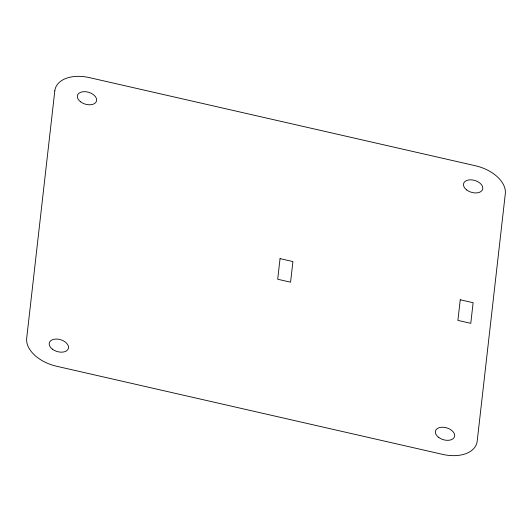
<?xml version="1.0" encoding="UTF-8"?>
<svg xmlns="http://www.w3.org/2000/svg" width="532" height="532" viewBox="0 0 532 532"><rect width="100%" height="100%" fill="white"/><g stroke="black" fill="none" stroke-linecap="round" stroke-linejoin="round"><path stroke-width="0.8" d="M54.803 90.879L26.686 338.266A33.137 20.542 16.9 0 0 56.525 366.229L442.677 454.394A33.137 20.542 16.9 0 0 477.197 441.121L505.314 193.734A33.137 20.542 16.9 0 0 475.475 165.771L89.323 77.606A33.137 20.542 16.9 0 0 54.803 90.879M280.045 258.632L277.697 279.247L290.572 282.186L292.913 261.571L280.045 258.632M460.247 299.775L457.906 320.39L470.78 323.33L473.121 302.715L460.247 299.775M52.342 349.112A9.942 6.165 16.9 0 0 68.322 348.673A9.942 6.165 16.9 0 0 55.926 339.05A9.942 6.165 16.9 0 0 52.342 349.112M438.501 437.277A9.942 6.165 16.9 0 0 454.474 436.839A9.942 6.165 16.9 0 0 442.085 427.216A9.942 6.165 16.9 0 0 438.501 437.277M466.617 189.884A9.942 6.165 16.9 0 0 482.591 189.445A9.942 6.165 16.9 0 0 470.202 179.823A9.942 6.165 16.9 0 0 466.617 189.884M80.458 101.725A9.942 6.165 16.9 0 0 96.432 101.286A9.942 6.165 16.9 0 0 84.043 91.664A9.942 6.165 16.9 0 0 80.458 101.725"/></g></svg>
